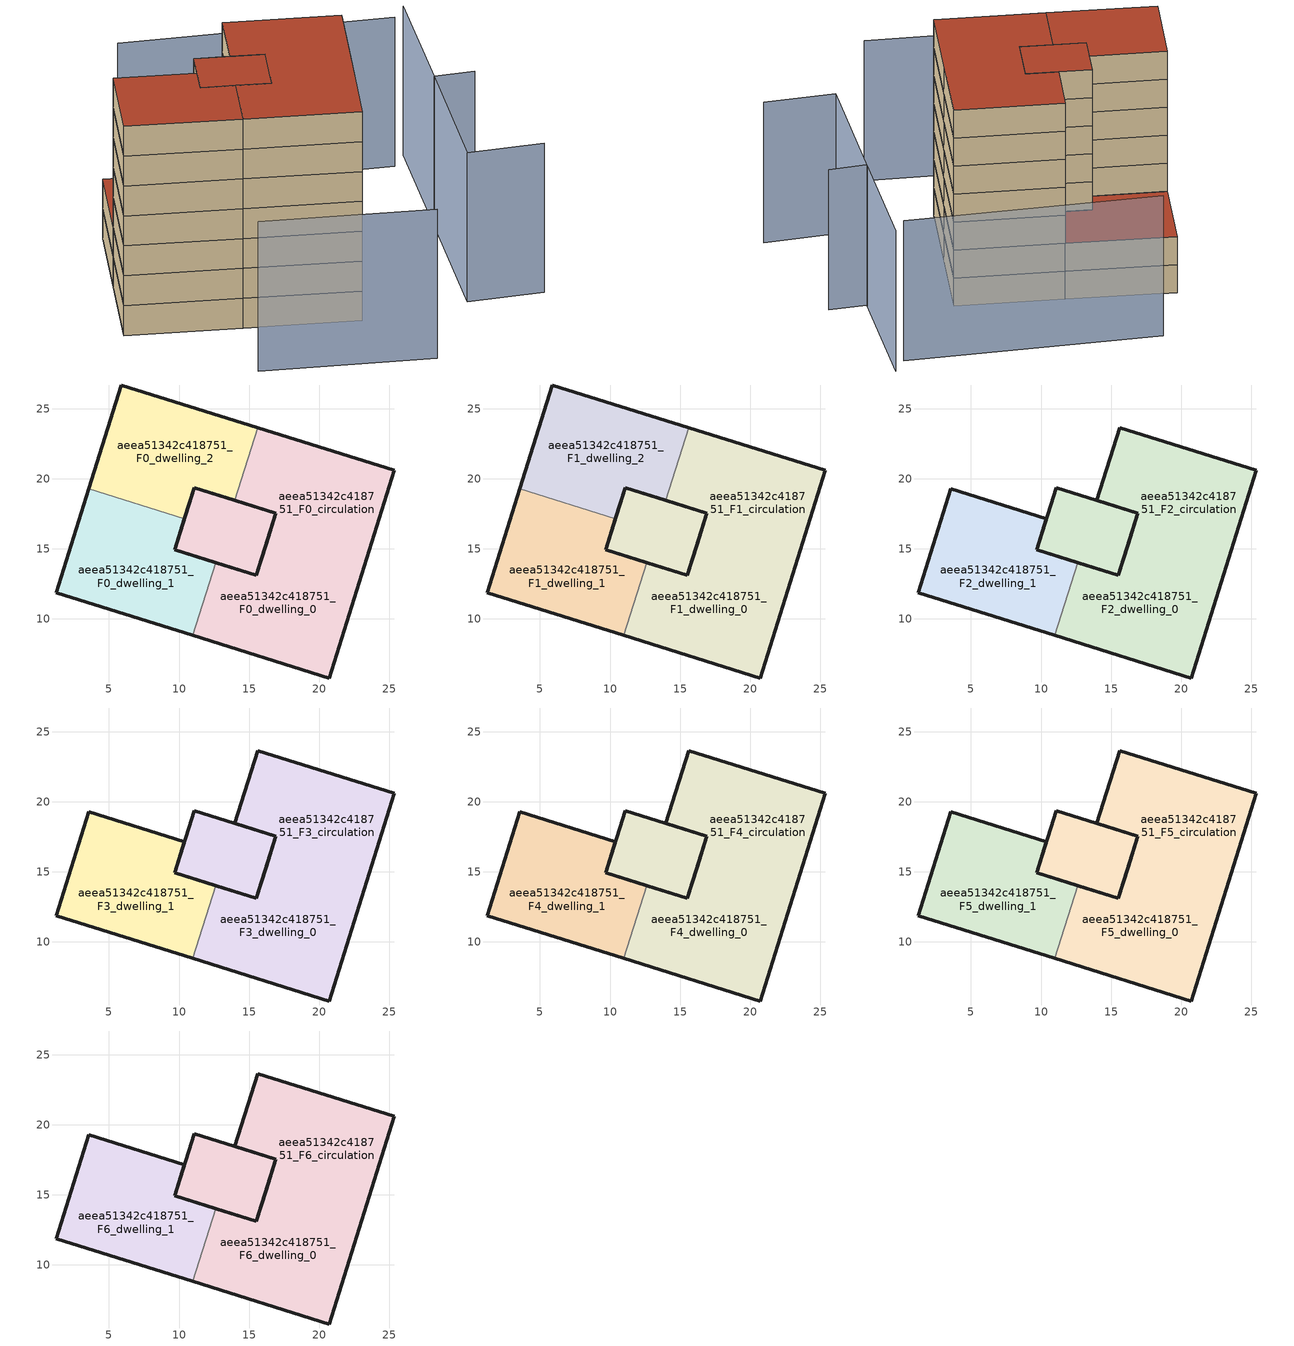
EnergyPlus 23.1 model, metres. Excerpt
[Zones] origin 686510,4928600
aeea51342c418751_F0_dwelling_0
 floor ground (EU_floor_Construction): 16.92,17.54 16.22,15.32 15.81,14.02 15.53,13.1 12.6,14.02 9.68,14.93 11.07,19.37 z0; 25.36,20.59 23.04,13.19 20.72,5.78 10.98,8.83 12.6,14.02 15.53,13.1 15.81,14.02 16.92,17.54 13.99,18.46 15.62,23.64 z0
 wall outside (EU_wall_Construction): 10.98,8.83 20.72,5.78 23.04,13.19 25.36,20.59 15.62,23.64 / 13.99,18.46 16.92,17.54 16.22,15.32 15.53,13.1 12.6,14.02 z0:3
 wall to aeea51342c418751_F0_dwelling_1 (EU_wall_Construction): 12.6,14.02 10.98,8.83 z0:3
 wall to aeea51342c418751_F0_dwelling_2 (EU_wall_Construction): 15.62,23.64 13.99,18.46 z0:3
aeea51342c418751_F0_dwelling_1
 floor ground (EU_floor_Construction): 10.38,17.15 10.33,17.02 9.68,14.93 12.6,14.02 10.98,8.83 1.24,11.88 3.56,19.28 z0; 16.92,17.54 15.53,13.1 12.6,14.02 9.68,14.93 10.33,17.02 11.07,19.37 z0
 wall outside (EU_wall_Construction): 3.56,19.28 1.24,11.88 10.98,8.83 / 12.6,14.02 9.68,14.93 10.38,17.15 z0:3
 wall to aeea51342c418751_F0_dwelling_2 (EU_wall_Construction): 10.38,17.15 3.56,19.28 z0:3
aeea51342c418751_F0_dwelling_2
 floor ground (EU_floor_Construction): 15.62,23.64 13.99,18.46 11.07,19.37 10.38,17.15 3.56,19.28 5.87,26.69 z0
 wall outside (EU_wall_Construction): 10.38,17.15 11.07,19.37 13.99,18.46 / 15.62,23.64 5.87,26.69 3.56,19.28 z0:3
aeea51342c418751_F0_circulation
 floor ground (EU_floor_Construction): 25.36,20.59 23.04,13.19 20.72,5.78 10.98,8.83 12.6,14.02 15.53,13.1 15.81,14.02 16.22,15.32 16.92,17.54 13.99,18.46 15.62,23.64 z0; 16.92,17.54 16.22,15.32 15.81,14.02 15.53,13.1 12.6,14.02 9.68,14.93 10.33,17.02 10.38,17.15 11.07,19.37 13.99,18.46 z0; 10.38,17.15 10.33,17.02 9.68,14.93 12.6,14.02 10.98,8.83 1.24,11.88 3.56,19.28 z0
 wall outside (EU_wall_Construction): 11.07,19.37 9.68,14.93 15.53,13.1 16.92,17.54 11.07,19.37 z0:3
aeea51342c418751_F1_dwelling_0
 floor to aeea51342c418751_F0_dwelling_0 (EU_floor_Construction): 25.36,20.59 23.04,13.19 20.72,5.78 10.98,8.83 12.6,14.02 15.53,13.1 15.91,14.33 16.92,17.54 13.99,18.46 15.62,23.64 z3; 16.92,17.54 16.22,15.32 15.81,14.02 15.53,13.1 12.6,14.02 9.68,14.93 11.07,19.37 z3
 wall outside (EU_wall_Construction): 10.98,8.83 20.72,5.78 23.04,13.19 25.36,20.59 15.62,23.64 / 13.99,18.46 16.92,17.54 16.22,15.32 15.53,13.1 12.6,14.02 z3:6
 wall to aeea51342c418751_F1_dwelling_1 (EU_wall_Construction): 12.6,14.02 10.98,8.83 z3:6
 wall to aeea51342c418751_F1_dwelling_2 (EU_wall_Construction): 15.62,23.64 13.99,18.46 z3:6
aeea51342c418751_F1_dwelling_1
 floor to aeea51342c418751_F0_dwelling_1 (EU_floor_Construction): 10.38,17.15 10.29,16.86 9.68,14.93 12.6,14.02 10.98,8.83 1.24,11.88 3.56,19.28 z3; 16.92,17.54 15.53,13.1 12.6,14.02 9.68,14.93 10.33,17.02 11.07,19.37 z3
 wall outside (EU_wall_Construction): 3.56,19.28 1.24,11.88 10.98,8.83 / 12.6,14.02 9.68,14.93 10.38,17.15 z3:6
 wall to aeea51342c418751_F1_dwelling_2 (EU_wall_Construction): 10.38,17.15 3.56,19.28 z3:6
aeea51342c418751_F1_dwelling_2
 floor to aeea51342c418751_F0_dwelling_2 (EU_floor_Construction): 15.62,23.64 13.99,18.46 11.07,19.37 10.38,17.15 3.56,19.28 5.87,26.69 z3
 wall outside (EU_wall_Construction): 10.38,17.15 11.07,19.37 13.99,18.46 / 15.62,23.64 5.87,26.69 3.56,19.28 z3:6
 roof outside (EU_roof_Construction): 13.99,18.46 15.62,23.64 5.87,26.69 3.56,19.28 10.38,17.15 11.07,19.37 z6
aeea51342c418751_F1_circulation
 floor to aeea51342c418751_F0_circulation (EU_floor_Construction): 25.36,20.59 23.04,13.19 20.72,5.78 10.98,8.83 12.6,14.02 15.53,13.1 15.81,14.02 16.22,15.32 16.92,17.54 13.99,18.46 15.62,23.64 z3; 16.92,17.54 16.22,15.32 15.81,14.02 15.53,13.1 12.6,14.02 9.68,14.93 10.33,17.02 10.38,17.15 11.07,19.37 13.99,18.46 z3; 10.38,17.15 10.33,17.02 9.68,14.93 12.6,14.02 10.98,8.83 1.24,11.88 3.56,19.28 z3
 wall outside (EU_wall_Construction): 11.07,19.37 9.68,14.93 15.53,13.1 16.92,17.54 11.07,19.37 z3:6
aeea51342c418751_F2_dwelling_0
 floor to aeea51342c418751_F1_dwelling_0 (EU_floor_Construction): 25.36,20.59 23.04,13.19 20.72,5.78 10.98,8.83 12.6,14.02 15.53,13.1 15.91,14.33 16.92,17.54 13.99,18.46 15.62,23.64 z6; 16.92,17.54 16.22,15.32 15.81,14.02 15.53,13.1 12.6,14.02 9.68,14.93 11.07,19.37 z6
 wall outside (EU_wall_Construction): 10.98,8.83 20.72,5.78 23.04,13.19 25.36,20.59 15.62,23.64 13.99,18.46 16.92,17.54 16.22,15.32 15.53,13.1 12.6,14.02 z6:9
 wall to aeea51342c418751_F2_dwelling_1 (EU_wall_Construction): 12.6,14.02 10.98,8.83 z6:9
aeea51342c418751_F2_dwelling_1
 floor to aeea51342c418751_F1_dwelling_1 (EU_floor_Construction): 10.38,17.15 10.29,16.86 9.68,14.93 12.6,14.02 10.98,8.83 1.24,11.88 3.56,19.28 z6; 16.92,17.54 15.53,13.1 12.6,14.02 9.68,14.93 10.33,17.02 11.07,19.37 z6
 wall outside (EU_wall_Construction): 12.6,14.02 9.68,14.93 10.38,17.15 3.56,19.28 1.24,11.88 10.98,8.83 z6:9
aeea51342c418751_F2_circulation
 floor to aeea51342c418751_F1_circulation (EU_floor_Construction): 25.36,20.59 23.04,13.19 20.72,5.78 10.98,8.83 12.6,14.02 15.53,13.1 15.81,14.02 16.22,15.32 16.92,17.54 13.99,18.46 15.62,23.64 z6; 16.92,17.54 16.22,15.32 15.81,14.02 15.53,13.1 12.6,14.02 9.68,14.93 10.33,17.02 10.38,17.15 11.07,19.37 13.99,18.46 z6; 10.38,17.15 10.33,17.02 9.68,14.93 12.6,14.02 10.98,8.83 1.24,11.88 3.56,19.28 z6
 wall outside (EU_wall_Construction): 11.07,19.37 9.68,14.93 15.53,13.1 16.92,17.54 11.07,19.37 z6:9
aeea51342c418751_F3_dwelling_0
 floor to aeea51342c418751_F2_dwelling_0 (EU_floor_Construction): 25.36,20.59 23.04,13.19 20.72,5.78 10.98,8.83 12.6,14.02 15.53,13.1 15.91,14.33 16.92,17.54 13.99,18.46 15.62,23.64 z9; 16.92,17.54 16.22,15.32 15.81,14.02 15.53,13.1 12.6,14.02 9.68,14.93 11.07,19.37 z9
 wall outside (EU_wall_Construction): 10.98,8.83 20.72,5.78 23.04,13.19 25.36,20.59 15.62,23.64 13.99,18.46 16.92,17.54 16.22,15.32 15.53,13.1 12.6,14.02 z9:12
 wall to aeea51342c418751_F3_dwelling_1 (EU_wall_Construction): 12.6,14.02 10.98,8.83 z9:12
aeea51342c418751_F3_dwelling_1
 floor to aeea51342c418751_F2_dwelling_1 (EU_floor_Construction): 10.38,17.15 10.29,16.86 9.68,14.93 12.6,14.02 10.98,8.83 1.24,11.88 3.56,19.28 z9; 16.92,17.54 15.53,13.1 12.6,14.02 9.68,14.93 10.33,17.02 11.07,19.37 z9
 wall outside (EU_wall_Construction): 12.6,14.02 9.68,14.93 10.38,17.15 3.56,19.28 1.24,11.88 10.98,8.83 z9:12
aeea51342c418751_F3_circulation
 floor to aeea51342c418751_F2_circulation (EU_floor_Construction): 25.36,20.59 23.04,13.19 20.72,5.78 10.98,8.83 12.6,14.02 15.53,13.1 15.81,14.02 16.22,15.32 16.92,17.54 13.99,18.46 15.62,23.64 z9; 16.92,17.54 16.22,15.32 15.81,14.02 15.53,13.1 12.6,14.02 9.68,14.93 10.33,17.02 10.38,17.15 11.07,19.37 13.99,18.46 z9; 10.38,17.15 10.33,17.02 9.68,14.93 12.6,14.02 10.98,8.83 1.24,11.88 3.56,19.28 z9
 wall outside (EU_wall_Construction): 11.07,19.37 9.68,14.93 15.53,13.1 16.92,17.54 11.07,19.37 z9:12
aeea51342c418751_F4_dwelling_0
 floor to aeea51342c418751_F3_dwelling_0 (EU_floor_Construction): 25.36,20.59 23.04,13.19 20.72,5.78 10.98,8.83 12.6,14.02 15.53,13.1 15.91,14.33 16.92,17.54 13.99,18.46 15.62,23.64 z12; 16.92,17.54 16.22,15.32 15.81,14.02 15.53,13.1 12.6,14.02 9.68,14.93 11.07,19.37 z12
 wall outside (EU_wall_Construction): 10.98,8.83 20.72,5.78 23.04,13.19 25.36,20.59 15.62,23.64 13.99,18.46 16.92,17.54 16.22,15.32 15.53,13.1 12.6,14.02 z12:15
 wall to aeea51342c418751_F4_dwelling_1 (EU_wall_Construction): 12.6,14.02 10.98,8.83 z12:15
aeea51342c418751_F4_dwelling_1
 floor to aeea51342c418751_F3_dwelling_1 (EU_floor_Construction): 10.38,17.15 10.29,16.86 9.68,14.93 12.6,14.02 10.98,8.83 1.24,11.88 3.56,19.28 z12; 16.92,17.54 15.53,13.1 12.6,14.02 9.68,14.93 10.33,17.02 11.07,19.37 z12
 wall outside (EU_wall_Construction): 12.6,14.02 9.68,14.93 10.38,17.15 3.56,19.28 1.24,11.88 10.98,8.83 z12:15
aeea51342c418751_F4_circulation
 floor to aeea51342c418751_F3_circulation (EU_floor_Construction): 25.36,20.59 23.04,13.19 20.72,5.78 10.98,8.83 12.6,14.02 15.53,13.1 15.81,14.02 16.22,15.32 16.92,17.54 13.99,18.46 15.62,23.64 z12; 16.92,17.54 16.22,15.32 15.81,14.02 15.53,13.1 12.6,14.02 9.68,14.93 10.33,17.02 10.38,17.15 11.07,19.37 13.99,18.46 z12; 10.38,17.15 10.33,17.02 9.68,14.93 12.6,14.02 10.98,8.83 1.24,11.88 3.56,19.28 z12
 wall outside (EU_wall_Construction): 11.07,19.37 9.68,14.93 15.53,13.1 16.92,17.54 11.07,19.37 z12:15
aeea51342c418751_F5_dwelling_0
 floor to aeea51342c418751_F4_dwelling_0 (EU_floor_Construction): 25.36,20.59 23.04,13.19 20.72,5.78 10.98,8.83 12.6,14.02 15.53,13.1 15.91,14.33 16.92,17.54 13.99,18.46 15.62,23.64 z15; 16.92,17.54 16.22,15.32 15.81,14.02 15.53,13.1 12.6,14.02 9.68,14.93 11.07,19.37 z15
 wall outside (EU_wall_Construction): 10.98,8.83 20.72,5.78 23.04,13.19 25.36,20.59 15.62,23.64 13.99,18.46 16.92,17.54 16.22,15.32 15.53,13.1 12.6,14.02 z15:18
 wall to aeea51342c418751_F5_dwelling_1 (EU_wall_Construction): 12.6,14.02 10.98,8.83 z15:18
aeea51342c418751_F5_dwelling_1
 floor to aeea51342c418751_F4_dwelling_1 (EU_floor_Construction): 10.38,17.15 10.29,16.86 9.68,14.93 12.6,14.02 10.98,8.83 1.24,11.88 3.56,19.28 z15; 16.92,17.54 15.53,13.1 12.6,14.02 9.68,14.93 10.33,17.02 11.07,19.37 z15
 wall outside (EU_wall_Construction): 12.6,14.02 9.68,14.93 10.38,17.15 3.56,19.28 1.24,11.88 10.98,8.83 z15:18
aeea51342c418751_F5_circulation
 floor to aeea51342c418751_F4_circulation (EU_floor_Construction): 25.36,20.59 23.04,13.19 20.72,5.78 10.98,8.83 12.6,14.02 15.53,13.1 15.81,14.02 16.22,15.32 16.92,17.54 13.99,18.46 15.62,23.64 z15; 16.92,17.54 16.22,15.32 15.81,14.02 15.53,13.1 12.6,14.02 9.68,14.93 10.33,17.02 10.38,17.15 11.07,19.37 13.99,18.46 z15; 10.38,17.15 10.33,17.02 9.68,14.93 12.6,14.02 10.98,8.83 1.24,11.88 3.56,19.28 z15
 wall outside (EU_wall_Construction): 11.07,19.37 9.68,14.93 15.53,13.1 16.92,17.54 11.07,19.37 z15:18
aeea51342c418751_F6_dwelling_0
 floor to aeea51342c418751_F5_dwelling_0 (EU_floor_Construction): 25.36,20.59 23.04,13.19 20.72,5.78 10.98,8.83 12.6,14.02 15.53,13.1 15.91,14.33 16.92,17.54 13.99,18.46 15.62,23.64 z18; 16.92,17.54 16.22,15.32 15.81,14.02 15.53,13.1 12.6,14.02 9.68,14.93 11.07,19.37 z18
 wall outside (EU_wall_Construction): 10.98,8.83 20.72,5.78 23.04,13.19 25.36,20.59 15.62,23.64 13.99,18.46 16.92,17.54 16.22,15.32 15.53,13.1 12.6,14.02 z18:21
 wall to aeea51342c418751_F6_dwelling_1 (EU_wall_Construction): 12.6,14.02 10.98,8.83 z18:21
 roof outside (EU_roof_Construction): 20.72,5.78 23.04,13.19 25.36,20.59 15.62,23.64 13.99,18.46 16.92,17.54 15.81,14.02 15.53,13.1 12.6,14.02 10.98,8.83 z21; 15.53,13.1 15.81,14.02 16.22,15.32 16.92,17.54 11.07,19.37 9.68,14.93 12.6,14.02 z21
aeea51342c418751_F6_dwelling_1
 floor to aeea51342c418751_F5_dwelling_1 (EU_floor_Construction): 10.38,17.15 10.29,16.86 9.68,14.93 12.6,14.02 10.98,8.83 1.24,11.88 3.56,19.28 z18; 16.92,17.54 15.53,13.1 12.6,14.02 9.68,14.93 10.33,17.02 11.07,19.37 z18
 wall outside (EU_wall_Construction): 12.6,14.02 9.68,14.93 10.38,17.15 3.56,19.28 1.24,11.88 10.98,8.83 z18:21
 roof outside (EU_roof_Construction): 15.53,13.1 16.92,17.54 11.07,19.37 10.33,17.02 9.68,14.93 12.6,14.02 z21; 10.98,8.83 12.6,14.02 9.68,14.93 10.33,17.02 10.38,17.15 3.56,19.28 1.24,11.88 z21
aeea51342c418751_F6_circulation
 floor to aeea51342c418751_F5_circulation (EU_floor_Construction): 25.36,20.59 23.04,13.19 20.72,5.78 10.98,8.83 12.6,14.02 15.53,13.1 15.81,14.02 16.22,15.32 16.92,17.54 13.99,18.46 15.62,23.64 z18; 16.92,17.54 16.22,15.32 15.81,14.02 15.53,13.1 12.6,14.02 9.68,14.93 10.33,17.02 10.38,17.15 11.07,19.37 13.99,18.46 z18; 10.38,17.15 10.33,17.02 9.68,14.93 12.6,14.02 10.98,8.83 1.24,11.88 3.56,19.28 z18
 wall outside (EU_wall_Construction): 11.07,19.37 9.68,14.93 15.53,13.1 16.92,17.54 11.07,19.37 z18:21
 roof outside (EU_roof_Construction): 15.53,13.1 15.81,14.02 16.22,15.32 16.92,17.54 13.99,18.46 11.07,19.37 10.38,17.15 10.33,17.02 9.68,14.93 12.6,14.02 z21; 20.72,5.78 23.04,13.19 25.36,20.59 15.62,23.64 13.99,18.46 16.92,17.54 16.22,15.32 15.81,14.02 15.53,13.1 12.6,14.02 10.98,8.83 z21; 10.98,8.83 12.6,14.02 9.68,14.93 10.33,17.02 10.38,17.15 3.56,19.28 1.24,11.88 z21
shading: 9.38,2.08 24.09,-2.25 / 36.68,3.67 30.1,4.93 / 30.1,4.93 32.49,17.38 / 35.92,16.52 32.45,17.19 / 32.45,17.19 34.62,28.52 / 33.25,27.2 10.01,32.92 z0:15
[Building]
EU S2 Campaign: North Axis=0; Terrain=City; Solar Distribution=FullExterior
[Site:Location]
Bologna: Latitude=44.5; Longitude=11.25; Time Zone=1; Elevation=37
[SizingPeriod:WeatherFileDays]
AnnualSizingPeriod: Begin Month=1; Begin Day of Month=1; End Month=12; End Day of Month=31; Day of Week for Start Day=Monday; Use Weather File Daylight Saving Period=No; Use Weather File Rain and Snow Indicators=No
[MATERIAL]
EU_InternalMass_Material: Roughness=MediumRough; Thickness=0.1; Conductivity=1; Density=1800; Specific Heat=900; Thermal Absorptance=0.9; Solar Absorptance=0.7; Visible Absorptance=0.7
[MATERIAL:NOMASS] Roughness=MediumRough; Thermal Absorptance=0.9; Solar Absorptance=0.7; Visible Absorptance=0.7
Name | Thermal Resistance
EU_wall_NoMass | 0.905828
EU_roof_NoMass | 0.37593
EU_floor_NoMass | 0.67114
[CONSTRUCTION]
EU_wall_Construction: EU_wall_NoMass
EU_roof_Construction: EU_roof_NoMass
EU_floor_Construction: EU_floor_NoMass
EU_InternalMass_Construction: EU_InternalMass_Material
[ZONE] Type=1; Multiplier=1; Ceiling Height=autocalculate; Floor Area=autocalculate; Part of Total Floor Area=Yes
Name | Volume
aeea51342c418751_F0_dwelling_0; aeea51342c418751_F1_dwelling_0; aeea51342c418751_F2_dwelling_0; aeea51342c418751_F3_dwelling_0; aeea51342c418751_F4_dwelling_0; aeea51342c418751_F5_dwelling_0; aeea51342c418751_F6_dwelling_0 | 517.939
aeea51342c418751_F0_dwelling_1 | 301.737
aeea51342c418751_F1_dwelling_1; aeea51342c418751_F2_dwelling_1; aeea51342c418751_F3_dwelling_1; aeea51342c418751_F4_dwelling_1; aeea51342c418751_F5_dwelling_1; aeea51342c418751_F6_dwelling_1 | 301.736
aeea51342c418751_F0_dwelling_2; aeea51342c418751_F1_dwelling_2 | 216.204
aeea51342c418751_F0_circulation; aeea51342c418751_F1_circulation; aeea51342c418751_F2_circulation; aeea51342c418751_F3_circulation; aeea51342c418751_F4_circulation; aeea51342c418751_F5_circulation; aeea51342c418751_F6_circulation | 734.143
[INTERNALMASS] Construction=EU_InternalMass_Construction
Name | Zone or ZoneList | Surface Area
aeea51342c418751_F0_dwelling_0_EU_InternalMass | aeea51342c418751_F0_dwelling_0 | 144.136
aeea51342c418751_F0_dwelling_1_EU_InternalMass | aeea51342c418751_F0_dwelling_1 | 72.068
aeea51342c418751_F0_dwelling_2_EU_InternalMass | aeea51342c418751_F0_dwelling_2 | 72.068
aeea51342c418751_F1_dwelling_0_EU_InternalMass | aeea51342c418751_F1_dwelling_0 | 144.136
aeea51342c418751_F1_dwelling_1_EU_InternalMass | aeea51342c418751_F1_dwelling_1 | 72.068
aeea51342c418751_F1_dwelling_2_EU_InternalMass | aeea51342c418751_F1_dwelling_2 | 72.068
aeea51342c418751_F2_dwelling_0_EU_InternalMass | aeea51342c418751_F2_dwelling_0 | 144.136
aeea51342c418751_F2_dwelling_1_EU_InternalMass | aeea51342c418751_F2_dwelling_1 | 144.136
aeea51342c418751_F3_dwelling_0_EU_InternalMass | aeea51342c418751_F3_dwelling_0 | 144.136
aeea51342c418751_F3_dwelling_1_EU_InternalMass | aeea51342c418751_F3_dwelling_1 | 144.136
aeea51342c418751_F4_dwelling_0_EU_InternalMass | aeea51342c418751_F4_dwelling_0 | 144.136
aeea51342c418751_F4_dwelling_1_EU_InternalMass | aeea51342c418751_F4_dwelling_1 | 144.136
aeea51342c418751_F5_dwelling_0_EU_InternalMass | aeea51342c418751_F5_dwelling_0 | 144.136
aeea51342c418751_F5_dwelling_1_EU_InternalMass | aeea51342c418751_F5_dwelling_1 | 144.136
aeea51342c418751_F6_dwelling_0_EU_InternalMass | aeea51342c418751_F6_dwelling_0 | 144.136
aeea51342c418751_F6_dwelling_1_EU_InternalMass | aeea51342c418751_F6_dwelling_1 | 144.136
[OTHEREQUIPMENT] Fuel Type=Electricity; Design Level Calculation Method=Watts/Area; Power per Zone Floor Area=1; Fraction Latent=0; Fraction Radiant=0; Fraction Lost=0; Carbon Dioxide Generation Rate=0; EndUse Subcategory=EU_Step8_InternalGains
Name | Zone or ZoneList or Space or SpaceList | Schedule
EU_Step8_InternalGain_aeea51342c418751_F0_dwelling_0_f000 | aeea51342c418751_F0_dwelling_0 | EU_Step8_GainSchedule_aeea51342c418751_F0_dwelling_0_f000
EU_Step8_InternalGain_aeea51342c418751_F0_dwelling_1_f000 | aeea51342c418751_F0_dwelling_1 | EU_Step8_GainSchedule_aeea51342c418751_F0_dwelling_1_f000
EU_Step8_InternalGain_aeea51342c418751_F0_dwelling_2_f000 | aeea51342c418751_F0_dwelling_2 | EU_Step8_GainSchedule_aeea51342c418751_F0_dwelling_2_f000
EU_Step8_InternalGain_aeea51342c418751_F1_dwelling_0_f000 | aeea51342c418751_F1_dwelling_0 | EU_Step8_GainSchedule_aeea51342c418751_F1_dwelling_0_f000
EU_Step8_InternalGain_aeea51342c418751_F1_dwelling_1_f000 | aeea51342c418751_F1_dwelling_1 | EU_Step8_GainSchedule_aeea51342c418751_F1_dwelling_1_f000
EU_Step8_InternalGain_aeea51342c418751_F1_dwelling_2_f000 | aeea51342c418751_F1_dwelling_2 | EU_Step8_GainSchedule_aeea51342c418751_F1_dwelling_2_f000
EU_Step8_InternalGain_aeea51342c418751_F2_dwelling_0_f000 | aeea51342c418751_F2_dwelling_0 | EU_Step8_GainSchedule_aeea51342c418751_F2_dwelling_0_f000
EU_Step8_InternalGain_aeea51342c418751_F2_dwelling_1_f000 | aeea51342c418751_F2_dwelling_1 | EU_Step8_GainSchedule_aeea51342c418751_F2_dwelling_1_f000
EU_Step8_InternalGain_aeea51342c418751_F3_dwelling_0_f000 | aeea51342c418751_F3_dwelling_0 | EU_Step8_GainSchedule_aeea51342c418751_F3_dwelling_0_f000
EU_Step8_InternalGain_aeea51342c418751_F3_dwelling_1_f000 | aeea51342c418751_F3_dwelling_1 | EU_Step8_GainSchedule_aeea51342c418751_F3_dwelling_1_f000
EU_Step8_InternalGain_aeea51342c418751_F4_dwelling_0_f000 | aeea51342c418751_F4_dwelling_0 | EU_Step8_GainSchedule_aeea51342c418751_F4_dwelling_0_f000
EU_Step8_InternalGain_aeea51342c418751_F4_dwelling_1_f000 | aeea51342c418751_F4_dwelling_1 | EU_Step8_GainSchedule_aeea51342c418751_F4_dwelling_1_f000
EU_Step8_InternalGain_aeea51342c418751_F5_dwelling_0_f000 | aeea51342c418751_F5_dwelling_0 | EU_Step8_GainSchedule_aeea51342c418751_F5_dwelling_0_f000
EU_Step8_InternalGain_aeea51342c418751_F5_dwelling_1_f000 | aeea51342c418751_F5_dwelling_1 | EU_Step8_GainSchedule_aeea51342c418751_F5_dwelling_1_f000
EU_Step8_InternalGain_aeea51342c418751_F6_dwelling_0_f000 | aeea51342c418751_F6_dwelling_0 | EU_Step8_GainSchedule_aeea51342c418751_F6_dwelling_0_f000
EU_Step8_InternalGain_aeea51342c418751_F6_dwelling_1_f000 | aeea51342c418751_F6_dwelling_1 | EU_Step8_GainSchedule_aeea51342c418751_F6_dwelling_1_f000
[ZONEINFILTRATION:DESIGNFLOWRATE] Schedule=EU_AlwaysOn; Design Flow Rate Calculation Method=Flow/Area; Flow Rate per Floor Area=0.0005; Constant Term Coefficient=1; Temperature Term Coefficient=0; Velocity Term Coefficient=0; Velocity Squared Term Coefficient=0
Name | Zone or ZoneList or Space or SpaceList
EU_Circulation_Infiltration_aeea51342c418751_F0_circulation | aeea51342c418751_F0_circulation
EU_Circulation_Infiltration_aeea51342c418751_F1_circulation | aeea51342c418751_F1_circulation
EU_Circulation_Infiltration_aeea51342c418751_F2_circulation | aeea51342c418751_F2_circulation
EU_Circulation_Infiltration_aeea51342c418751_F3_circulation | aeea51342c418751_F3_circulation
EU_Circulation_Infiltration_aeea51342c418751_F4_circulation | aeea51342c418751_F4_circulation
EU_Circulation_Infiltration_aeea51342c418751_F5_circulation | aeea51342c418751_F5_circulation
EU_Circulation_Infiltration_aeea51342c418751_F6_circulation | aeea51342c418751_F6_circulation
[ZONEVENTILATION:DESIGNFLOWRATE] Schedule=EU_AlwaysOn; Design Flow Rate Calculation Method=AirChanges/Hour; Air Changes per Hour=0.73129; Ventilation Type=Natural; Fan Pressure Rise=0; Fan Total Efficiency=1; Constant Term Coefficient=1; Temperature Term Coefficient=0; Velocity Term Coefficient=0; Velocity Squared Term Coefficient=0; Minimum Indoor Temperature=-100; Maximum Indoor Temperature=100; Delta Temperature=-100; Minimum Outdoor Temperature=-100; Maximum Outdoor Temperature=100; Maximum Wind Speed=40
Name | Zone or ZoneList or Space or SpaceList
EU_ConstantAir_aeea51342c418751_F0_dwelling_0 | aeea51342c418751_F0_dwelling_0
EU_ConstantAir_aeea51342c418751_F0_dwelling_1 | aeea51342c418751_F0_dwelling_1
EU_ConstantAir_aeea51342c418751_F0_dwelling_2 | aeea51342c418751_F0_dwelling_2
EU_ConstantAir_aeea51342c418751_F1_dwelling_0 | aeea51342c418751_F1_dwelling_0
EU_ConstantAir_aeea51342c418751_F1_dwelling_1 | aeea51342c418751_F1_dwelling_1
EU_ConstantAir_aeea51342c418751_F1_dwelling_2 | aeea51342c418751_F1_dwelling_2
EU_ConstantAir_aeea51342c418751_F2_dwelling_0 | aeea51342c418751_F2_dwelling_0
EU_ConstantAir_aeea51342c418751_F2_dwelling_1 | aeea51342c418751_F2_dwelling_1
EU_ConstantAir_aeea51342c418751_F3_dwelling_0 | aeea51342c418751_F3_dwelling_0
EU_ConstantAir_aeea51342c418751_F3_dwelling_1 | aeea51342c418751_F3_dwelling_1
EU_ConstantAir_aeea51342c418751_F4_dwelling_0 | aeea51342c418751_F4_dwelling_0
EU_ConstantAir_aeea51342c418751_F4_dwelling_1 | aeea51342c418751_F4_dwelling_1
EU_ConstantAir_aeea51342c418751_F5_dwelling_0 | aeea51342c418751_F5_dwelling_0
EU_ConstantAir_aeea51342c418751_F5_dwelling_1 | aeea51342c418751_F5_dwelling_1
EU_ConstantAir_aeea51342c418751_F6_dwelling_0 | aeea51342c418751_F6_dwelling_0
EU_ConstantAir_aeea51342c418751_F6_dwelling_1 | aeea51342c418751_F6_dwelling_1
[HVACTEMPLATE:THERMOSTAT] Constant Heating Setpoint=20; Constant Cooling Setpoint=50
EU_HeatOnly_aeea51342c418751_F0_dwelling_0; EU_HeatOnly_aeea51342c418751_F0_dwelling_1; EU_HeatOnly_aeea51342c418751_F0_dwelling_2; EU_HeatOnly_aeea51342c418751_F1_dwelling_0; EU_HeatOnly_aeea51342c418751_F1_dwelling_1; EU_HeatOnly_aeea51342c418751_F1_dwelling_2; EU_HeatOnly_aeea51342c418751_F2_dwelling_0; EU_HeatOnly_aeea51342c418751_F2_dwelling_1; EU_HeatOnly_aeea51342c418751_F3_dwelling_0; EU_HeatOnly_aeea51342c418751_F3_dwelling_1; EU_HeatOnly_aeea51342c418751_F4_dwelling_0; EU_HeatOnly_aeea51342c418751_F4_dwelling_1; EU_HeatOnly_aeea51342c418751_F5_dwelling_0; EU_HeatOnly_aeea51342c418751_F5_dwelling_1; EU_HeatOnly_aeea51342c418751_F6_dwelling_0; EU_HeatOnly_aeea51342c418751_F6_dwelling_1
[HVACTEMPLATE:ZONE:IDEALLOADSAIRSYSTEM] System Availability Schedule=EU_AlwaysOn; Maximum Heating Supply Air Temperature=50; Minimum Cooling Supply Air Temperature=13; Maximum Heating Supply Air Humidity Ratio=0.0156; Minimum Cooling Supply Air Humidity Ratio=0.0077; Heating Limit=NoLimit; Cooling Limit=NoLimit; Heating Availability Schedule=EU_AlwaysOn; Cooling Availability Schedule=EU_CoolingOff; Dehumidification Control Type=ConstantSensibleHeatRatio; Cooling Sensible Heat Ratio=0.7; Dehumidification Setpoint=60; Humidification Control Type=None; Humidification Setpoint=30; Outdoor Air Method=None; Outdoor Air Flow Rate per Person=0.00944; Outdoor Air Flow Rate per Zone Floor Area=0; Outdoor Air Flow Rate per Zone=0; Demand Controlled Ventilation Type=None; Outdoor Air Economizer Type=NoEconomizer; Heat Recovery Type=None; Sensible Heat Recovery Effectiveness=0.7; Latent Heat Recovery Effectiveness=0.65
Name | Template Thermostat
aeea51342c418751_F0_dwelling_0 | EU_HeatOnly_aeea51342c418751_F0_dwelling_0
aeea51342c418751_F0_dwelling_1 | EU_HeatOnly_aeea51342c418751_F0_dwelling_1
aeea51342c418751_F0_dwelling_2 | EU_HeatOnly_aeea51342c418751_F0_dwelling_2
aeea51342c418751_F1_dwelling_0 | EU_HeatOnly_aeea51342c418751_F1_dwelling_0
aeea51342c418751_F1_dwelling_1 | EU_HeatOnly_aeea51342c418751_F1_dwelling_1
aeea51342c418751_F1_dwelling_2 | EU_HeatOnly_aeea51342c418751_F1_dwelling_2
aeea51342c418751_F2_dwelling_0 | EU_HeatOnly_aeea51342c418751_F2_dwelling_0
aeea51342c418751_F2_dwelling_1 | EU_HeatOnly_aeea51342c418751_F2_dwelling_1
aeea51342c418751_F3_dwelling_0 | EU_HeatOnly_aeea51342c418751_F3_dwelling_0
aeea51342c418751_F3_dwelling_1 | EU_HeatOnly_aeea51342c418751_F3_dwelling_1
aeea51342c418751_F4_dwelling_0 | EU_HeatOnly_aeea51342c418751_F4_dwelling_0
aeea51342c418751_F4_dwelling_1 | EU_HeatOnly_aeea51342c418751_F4_dwelling_1
aeea51342c418751_F5_dwelling_0 | EU_HeatOnly_aeea51342c418751_F5_dwelling_0
aeea51342c418751_F5_dwelling_1 | EU_HeatOnly_aeea51342c418751_F5_dwelling_1
aeea51342c418751_F6_dwelling_0 | EU_HeatOnly_aeea51342c418751_F6_dwelling_0
aeea51342c418751_F6_dwelling_1 | EU_HeatOnly_aeea51342c418751_F6_dwelling_1
[SIZING:ZONE] Zone Cooling Design Supply Air Temperature Input Method=SupplyAirTemperature; Zone Cooling Design Supply Air Temperature=13; Zone Heating Design Supply Air Temperature Input Method=SupplyAirTemperature; Zone Heating Design Supply Air Temperature=50; Zone Cooling Design Supply Air Humidity Ratio=0.008; Zone Heating Design Supply Air Humidity Ratio=0.008; Cooling Design Air Flow Method=DesignDay; Cooling Design Air Flow Rate=0; Cooling Minimum Air Flow per Zone Floor Area=0.000762; Cooling Minimum Air Flow=0; Cooling Minimum Air Flow Fraction=0.2; Heating Design Air Flow Method=DesignDay; Heating Design Air Flow Rate=0; Heating Maximum Air Flow per Zone Floor Area=0.002032; Heating Maximum Air Flow=0.141576; Heating Maximum Air Flow Fraction=0.3; Account for Dedicated Outdoor Air System=No; Dedicated Outdoor Air System Control Strategy=NeutralSupplyAir; Dedicated Outdoor Air Low Setpoint Temperature for Design=autosize; Dedicated Outdoor Air High Setpoint Temperature for Design=autosize; Zone Load Sizing Method=Sensible Load Only No Latent Load; Zone Latent Cooling Design Supply Air Humidity Ratio Input Method=HumidityRatioDifference; Zone Cooling Design Supply Air Humidity Ratio Difference=0.005; Zone Latent Heating Design Supply Air Humidity Ratio Input Method=HumidityRatioDifference; Zone Humidification Design Supply Air Humidity Ratio Difference=0.005
aeea51342c418751_F0_dwelling_0; aeea51342c418751_F0_dwelling_1; aeea51342c418751_F0_dwelling_2; aeea51342c418751_F1_dwelling_0; aeea51342c418751_F1_dwelling_1; aeea51342c418751_F1_dwelling_2; aeea51342c418751_F2_dwelling_0; aeea51342c418751_F2_dwelling_1; aeea51342c418751_F3_dwelling_0; aeea51342c418751_F3_dwelling_1; aeea51342c418751_F4_dwelling_0; aeea51342c418751_F4_dwelling_1; aeea51342c418751_F5_dwelling_0; aeea51342c418751_F5_dwelling_1; aeea51342c418751_F6_dwelling_0; aeea51342c418751_F6_dwelling_1
[SCHEDULE:CONSTANT]
Name | Hourly Value
EU_AlwaysOn | 1
EU_CoolingOff | 0
[SCHEDULE:FILE] Column Number=1; Rows to Skip at Top=0; Number of Hours of Data=8760; Column Separator=Comma; Interpolate to Timestep=No; Minutes per Item=60; Adjust Schedule for Daylight Savings=Yes
Name | File
EU_Step8_GainSchedule_aeea51342c418751_F0_dwelling_0_f000 | ../../schedules/aeea51342c418751/aeea51342c418751_F0_dwelling_0_f000_gain.csv
EU_Step8_GainSchedule_aeea51342c418751_F0_dwelling_1_f000 | ../../schedules/aeea51342c418751/aeea51342c418751_F0_dwelling_1_f000_gain.csv
EU_Step8_GainSchedule_aeea51342c418751_F0_dwelling_2_f000 | ../../schedules/aeea51342c418751/aeea51342c418751_F0_dwelling_2_f000_gain.csv
EU_Step8_GainSchedule_aeea51342c418751_F1_dwelling_0_f000 | ../../schedules/aeea51342c418751/aeea51342c418751_F1_dwelling_0_f000_gain.csv
EU_Step8_GainSchedule_aeea51342c418751_F1_dwelling_1_f000 | ../../schedules/aeea51342c418751/aeea51342c418751_F1_dwelling_1_f000_gain.csv
EU_Step8_GainSchedule_aeea51342c418751_F1_dwelling_2_f000 | ../../schedules/aeea51342c418751/aeea51342c418751_F1_dwelling_2_f000_gain.csv
EU_Step8_GainSchedule_aeea51342c418751_F2_dwelling_0_f000 | ../../schedules/aeea51342c418751/aeea51342c418751_F2_dwelling_0_f000_gain.csv
EU_Step8_GainSchedule_aeea51342c418751_F2_dwelling_1_f000 | ../../schedules/aeea51342c418751/aeea51342c418751_F2_dwelling_1_f000_gain.csv
EU_Step8_GainSchedule_aeea51342c418751_F3_dwelling_0_f000 | ../../schedules/aeea51342c418751/aeea51342c418751_F3_dwelling_0_f000_gain.csv
EU_Step8_GainSchedule_aeea51342c418751_F3_dwelling_1_f000 | ../../schedules/aeea51342c418751/aeea51342c418751_F3_dwelling_1_f000_gain.csv
EU_Step8_GainSchedule_aeea51342c418751_F4_dwelling_0_f000 | ../../schedules/aeea51342c418751/aeea51342c418751_F4_dwelling_0_f000_gain.csv
EU_Step8_GainSchedule_aeea51342c418751_F4_dwelling_1_f000 | ../../schedules/aeea51342c418751/aeea51342c418751_F4_dwelling_1_f000_gain.csv
EU_Step8_GainSchedule_aeea51342c418751_F5_dwelling_0_f000 | ../../schedules/aeea51342c418751/aeea51342c418751_F5_dwelling_0_f000_gain.csv
EU_Step8_GainSchedule_aeea51342c418751_F5_dwelling_1_f000 | ../../schedules/aeea51342c418751/aeea51342c418751_F5_dwelling_1_f000_gain.csv
EU_Step8_GainSchedule_aeea51342c418751_F6_dwelling_0_f000 | ../../schedules/aeea51342c418751/aeea51342c418751_F6_dwelling_0_f000_gain.csv
EU_Step8_GainSchedule_aeea51342c418751_F6_dwelling_1_f000 | ../../schedules/aeea51342c418751/aeea51342c418751_F6_dwelling_1_f000_gain.csv
